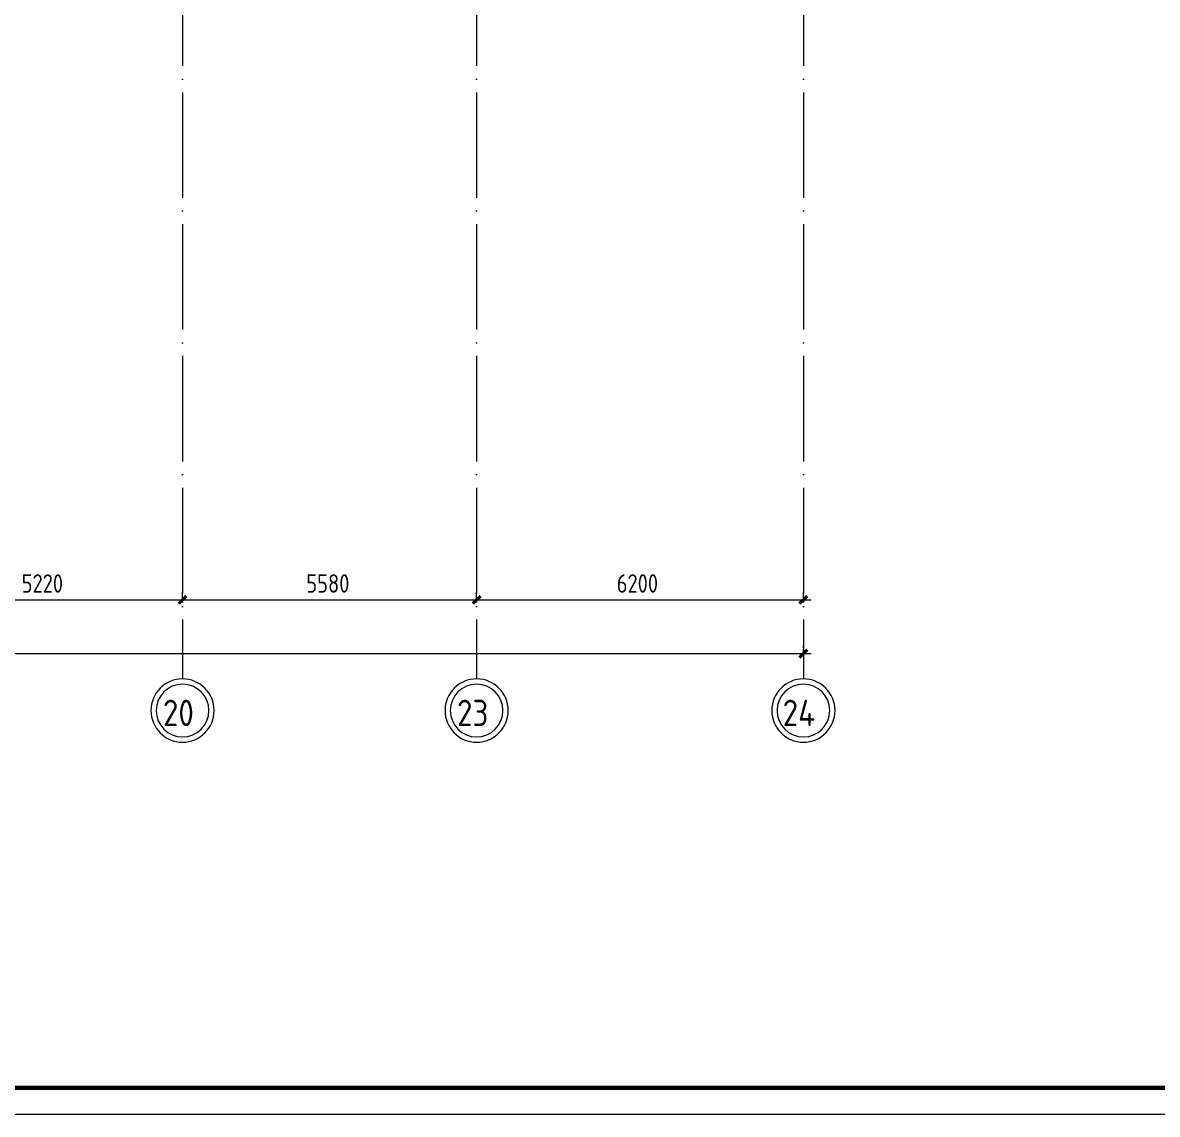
# Model space of a CAD drawing. Header units: millimetres. Extents: x -259793 to 503324, y -44556 to 93494.
# Drawn here: x -12671 to 8857, y -43408 to -22704 of the extents above; entities that cross this region are included whole.
import ezdxf

# ---------------------------------------------------------------- set-up
doc = ezdxf.new("R2010")
doc.units = ezdxf.units.MM
doc.linetypes.add('ADSK_Линия сетки', pattern=[25, 20, -2.5, 0, -2.5])
for name, color, linetype, lineweight in [('A-_ANOTTEXT_T', 7, 'Continuous', 9), ('Оси', 252, 'Continuous', 9), ('ОФ_рамка', 8, 'Continuous', 60), ('Размеры', 7, 'Continuous', 9)]:
    doc.layers.add(name, color=color, linetype=linetype, lineweight=lineweight)
doc.styles.add('GOST 2.304 type A_1', font='', dxfattribs={"height": 350})
doc.styles.add('GOST Common_2', font='', dxfattribs={"width": 0.9, "height": 250})
doc.styles.add('GOST Common_4', font='', dxfattribs={"height": 7})
doc.styles.get('GOST 2.304 type A_1').set_extended_font_data('GOST 2.304 type A')
doc.styles.get('GOST Common_2').set_extended_font_data('GOST type B')
doc.styles.get('GOST Common_4').set_extended_font_data('GOST 2.304 type A')

# ---------------------------------------------------------------- blocks, each defined once
blk = doc.blocks.new('А0')
at = {"layer": 'ОФ_рамка', "color": 0, "linetype": 'Continuous', "ltscale": 100}
blk.add_lwpolyline([(224168, -393217), (340568, -393217)], dxfattribs=at)
at = {"layer": 'ОФ_рамка', "color": 0, "linetype": 'Continuous', "lineweight": 5, "ltscale": 100}
blk.add_lwpolyline([(222168, -393717), (341068, -393717)], dxfattribs=at)
blk = doc.blocks.new('1 этаж')
at = {"layer": 'Оси', "color": 251, "linetype": 'ADSK_Линия сетки', "ltscale": 100, "true_color": 0x636466}
for p, q in [((-9636, -2644), (-9636, -33770)), ((-4056, -2644), (-4056, -33770)), ((2144, -2644), (2144, -33770))]:
    blk.add_line(p, q, dxfattribs=at)
at = {"layer": 'Оси', "color": 251, "lineweight": 20, "true_color": 0x636466}
for centre, radius, start, end in [((-9636, -34370), 600, 0, 180), ((-4056, -34370), 600, 0, 180), ((2144, -34370), 600, 0, 180), ((-9636, -34370), 500, 0, 180), ((-4056, -34370), 500, 0, 180), ((2144, -34370), 500, 0, 180), ((-9636, -34370), 600, 180, 0), ((-9636, -34370), 500, 180, 0), ((-4056, -34370), 600, 180, 0), ((-4056, -34370), 500, 180, 0), ((2144, -34370), 600, 180, 0), ((2144, -34370), 500, 180, 0)]:
    blk.add_arc(centre, radius, start, end, dxfattribs=at)
at = {"layer": 'Размеры', "color": 251, "lineweight": 20, "true_color": 0x636466}
for p, q in [((-14856, -32273), (-9636, -32273)), ((-9636, -32273), (-9636, -32123)), ((-9636, -32273), (-9636, -32123)), ((-9636, -32273), (-9636, -32323)), ((-9636, -32273), (-4056, -32273)), ((-9636, -32273), (-9636, -32323)), ((-4056, -32273), (-4056, -32123)), ((-4056, -32273), (-4056, -32123)), ((-4056, -32273), (-4056, -32323)), ((-4056, -32273), (2294, -32273)), ((-4056, -32273), (-4056, -32323)), ((2144, -32273), (2144, -32123)), ((2144, -32273), (2144, -32323)), ((2144, -33291), (2144, -33141)), ((-65606, -33291), (2294, -33291)), ((2144, -33291), (2144, -33341))]:
    blk.add_line(p, q, dxfattribs=at)
at = {"layer": 'Размеры', "color": 251, "lineweight": 40, "true_color": 0x636466}
for p, q in [((-9636, -32273), (-9707, -32343)), ((-9636, -32273), (-9707, -32343)), ((-9636, -32273), (-9565, -32202)), ((-9636, -32273), (-9565, -32202)), ((-4056, -32273), (-4127, -32343)), ((-4056, -32273), (-4127, -32343)), ((-4056, -32273), (-3985, -32202)), ((-4056, -32273), (-3985, -32202)), ((2144, -32273), (2073, -32343)), ((2144, -32273), (2215, -32202)), ((2144, -33291), (2073, -33361)), ((2144, -33291), (2215, -33220))]:
    blk.add_line(p, q, dxfattribs=at)
at = {"layer": 'Оси', "color": 251, "true_color": 0x636466, "style": 'GOST Common_2', "width": 0.9}
for s, p in [('20', (-10008, -34665)), ('23', (-4428, -34665)), ('24', (1751, -34665))]:
    blk.add_text(s, height=500, dxfattribs=at).set_placement(p)
at = {"layer": 'Размеры', "color": 251, "lineweight": 20, "true_color": 0x636466, "char_height": 350, "width": 1059.58, "attachment_point": 1, "line_spacing_factor": 1.022761, "style": 'GOST Common_4'}
for s, insert in [('5220', (-12687, -31785)), ('5580', (-7287, -31785)), ('6200', (-1397, -31785))]:
    blk.add_mtext(s, dxfattribs=dict(at, insert=insert))

msp = doc.modelspace()

# ---------------------------------------------------------------- block references
msp.add_blockref('1 этаж', (-2, -1380.07963))
at = {"layer": 'ОФ_рамка', "color": 0, "lineweight": -2}
msp.add_blockref('А0', (-309601.58092, 350308.61874), dxfattribs=at)

# ---------------------------------------------------------------- texts
at = {"layer": 'A-_ANOTTEXT_T', "insert": (7753.76606, -28538.83252), "char_height": 350, "width": 168.354375, "attachment_point": 1, "style": 'GOST 2.304 type A_1'}
msp.add_mtext('\\fGOST 2.304 type A|b0|i0|c204|p34|; ', dxfattribs=at)

doc.saveas('drawing.dxf')
